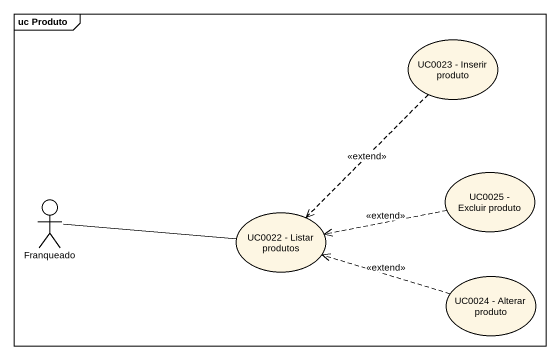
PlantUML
@startuml
mainframe uc Produto
usecase "UC0023 - Inserir produto" as UC0023_Inserir_produto
actor Franqueado
usecase "UC0025 - Excluir produto" as UC0025_Excluir_produto
usecase "UC0022 - Listar produtos" as UC0022_Listar_produtos
usecase "UC0024 - Alterar produto" as UC0024_Alterar_produto
UC0023_Inserir_produto ..> UC0022_Listar_produtos : <<extend>>
Franqueado -right- UC0022_Listar_produtos
UC0025_Excluir_produto .left.> UC0022_Listar_produtos : <<extend>>
UC0024_Alterar_produto .left.> UC0022_Listar_produtos : <<extend>>
@enduml
